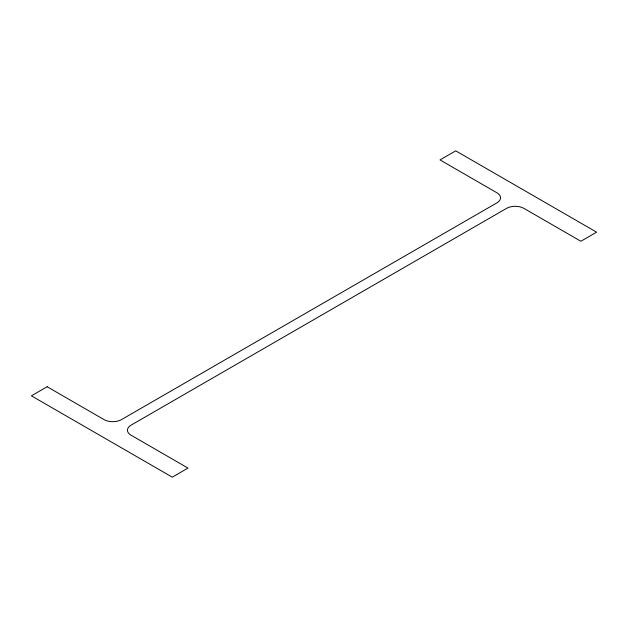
<?xml version="1.0" encoding="UTF-8"?>
<svg xmlns="http://www.w3.org/2000/svg" width="628" height="628" viewBox="0 0 628 628"><rect width="100%" height="100%" fill="white"/><g stroke="black" fill="none" stroke-linecap="round" stroke-linejoin="round"><path stroke-width="0.94" d="M47.131 386.746L31.4 395.828L172.268 477.154L187.992 468.08L131.032 435.188A12.27 7.081 0 0 1 131.032 425.172L506.56 208.37A12.27 7.081 0 0 1 523.909 208.37L580.869 241.254L596.6 232.172L455.732 150.846L440.008 159.92L496.968 192.812A12.27 7.081 0 0 1 496.968 202.828L121.439 419.63A12.27 7.081 0 0 1 104.091 419.63L47.131 386.746"/></g></svg>
